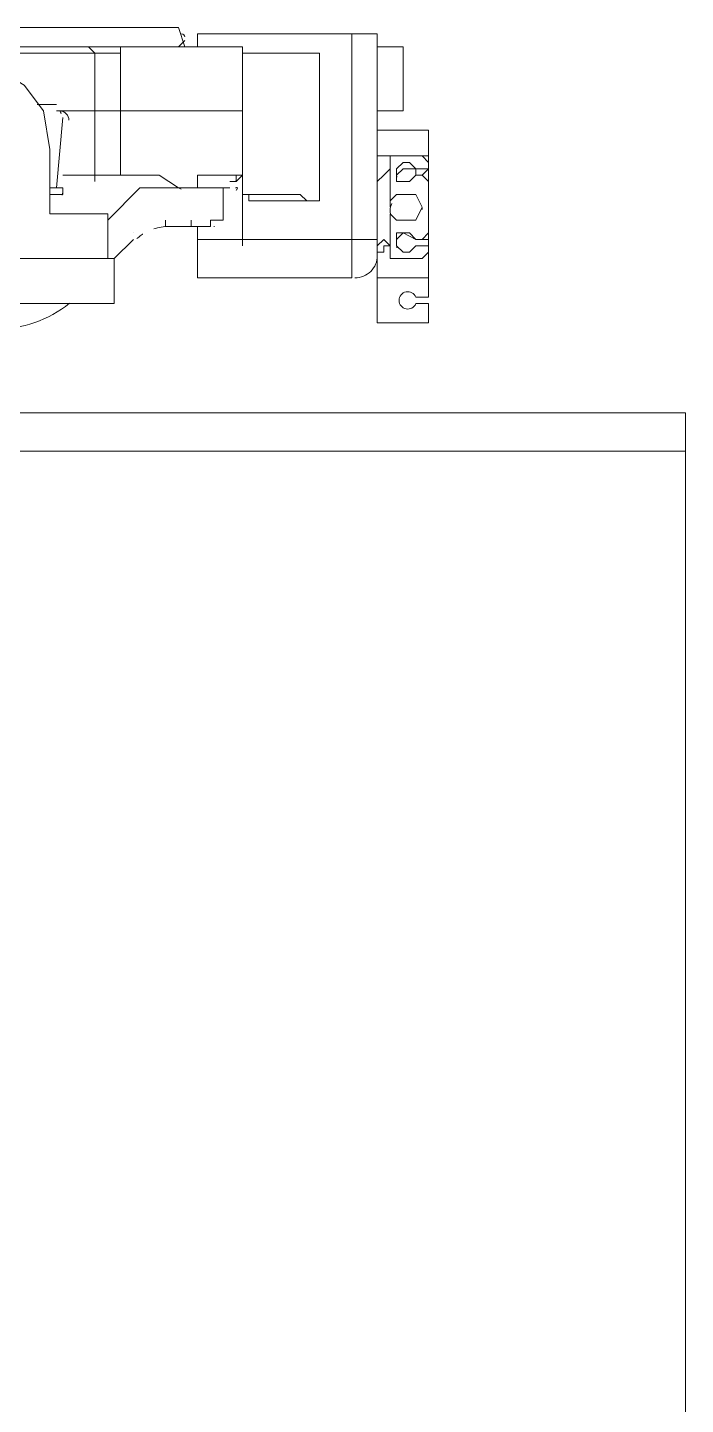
# Model space of a CAD drawing. Header units: millimetres. Extents: x -14819 to 43195, y -10328 to 20814.
# Drawn here: x 17939.1 to 17981.2, y 3873.6 to 3961.7 of the extents above; entities that cross this region are included whole.
import ezdxf

# ---------------------------------------------------------------- set-up
doc = ezdxf.new("R2010")
doc.units = ezdxf.units.MM
doc.layers.add('PDF _Géométrie', color=7, linetype='Continuous', true_color=0x231f20)

msp = doc.modelspace()

# ---------------------------------------------------------------- linework, layer by layer
at = {"layer": 'PDF _Géométrie', "color": 0, "lineweight": 0}
for points in [[(17887.525, 3961.26), (17887.525, 3961.667), (17948.715, 3961.667), (17949.122, 3960.435)], [(17887.525, 3961.26), (17887.525, 3961.667), (17948.715, 3961.667), (17949.122, 3960.435)], [(17948.715, 3961.667), (17948.715, 3961.667)], [(17948.715, 3961.667), (17948.715, 3961.667)], [(17949.122, 3960.848), (17948.715, 3960.435), (17948.309, 3960.435)], [(17949.122, 3960.848), (17948.715, 3960.435), (17948.309, 3960.435)], [(17949.947, 3960.435), (17949.947, 3961.26), (17961.443, 3961.26), (17961.443, 3949.352), (17961.443, 3947.702)], [(17950.767, 3948.94), (17950.354, 3948.94), (17949.947, 3948.94), (17949.947, 3945.656), (17959.804, 3945.656), (17959.804, 3961.26)], [(17949.947, 3960.435), (17949.947, 3961.26), (17961.443, 3961.26), (17961.443, 3949.352), (17961.443, 3947.702)], [(17950.767, 3948.94), (17950.354, 3948.94), (17949.947, 3948.94), (17949.947, 3945.656), (17959.804, 3945.656), (17959.804, 3961.26)], [(17945.019, 3960.435), (17945.019, 3960.022), (17943.374, 3960.022), (17906.006, 3960.022), (17904.774, 3960.435), (17906.419, 3960.435), (17951.999, 3960.435), (17952.818, 3960.435), (17952.818, 3956.332), (17952.818, 3952.223), (17952.406, 3951.811), (17951.999, 3951.811)], [(17945.019, 3960.435), (17945.019, 3960.022), (17943.374, 3960.022), (17906.006, 3960.022), (17904.774, 3960.435), (17906.419, 3960.435), (17951.999, 3960.435), (17952.818, 3960.435), (17952.818, 3956.332), (17952.818, 3952.223), (17952.406, 3951.811), (17951.999, 3951.811)], [(17942.962, 3960.435), (17943.374, 3960.022), (17943.374, 3956.332), (17943.374, 3952.223), (17943.374, 3951.811)], [(17942.962, 3960.435), (17943.374, 3960.022), (17943.374, 3956.332), (17943.374, 3952.223), (17943.374, 3951.811)], [(17945.019, 3952.223), (17945.019, 3956.332), (17945.019, 3960.022)], [(17945.019, 3952.223), (17945.019, 3956.332), (17945.019, 3960.022)], [(17952.818, 3959.616), (17952.818, 3947.702), (17952.818, 3959.616), (17952.818, 3960.022), (17957.752, 3960.022), (17957.752, 3950.579), (17953.231, 3950.579), (17953.231, 3950.991)], [(17952.818, 3959.616), (17952.818, 3947.702), (17952.818, 3959.616), (17952.818, 3960.022), (17957.752, 3960.022), (17957.752, 3950.579), (17953.231, 3950.579), (17953.231, 3950.991)], [(17961.443, 3956.332), (17963.087, 3956.332), (17963.087, 3960.435), (17961.443, 3960.435)], [(17961.443, 3956.332), (17963.087, 3956.332), (17963.087, 3960.435), (17961.443, 3960.435)], [(17929.002, 3953.868), (17929.415, 3956.332), (17930.641, 3957.971), (17932.292, 3959.209), (17934.75, 3959.616), (17936.802, 3959.209), (17938.859, 3957.971), (17940.091, 3956.332), (17940.498, 3953.868), (17940.498, 3949.759), (17944.2, 3949.759), (17944.2, 3946.888)], [(17929.002, 3953.868), (17929.415, 3956.332), (17930.641, 3957.971), (17932.292, 3959.209), (17934.75, 3959.616), (17936.802, 3959.209), (17938.859, 3957.971), (17940.091, 3956.332), (17940.498, 3953.868), (17940.498, 3949.759), (17944.2, 3949.759), (17944.2, 3946.888)], [(17952.818, 3959.616), (17952.818, 3959.616)], [(17952.818, 3959.616), (17952.818, 3959.616)], [(17940.91, 3956.739), (17940.091, 3956.739), (17939.678, 3956.739)], [(17940.91, 3956.739), (17940.091, 3956.739), (17939.678, 3956.739)], [(17952.818, 3956.332), (17952.406, 3956.332), (17951.999, 3956.332), (17945.019, 3956.332), (17943.374, 3956.332), (17940.91, 3956.332)], [(17952.818, 3956.332), (17952.406, 3956.332), (17951.999, 3956.332), (17945.019, 3956.332), (17943.374, 3956.332), (17940.91, 3956.332)], [(17952.406, 3956.332), (17952.406, 3956.332)], [(17952.406, 3956.332), (17952.406, 3956.332)], [(17941.323, 3955.919), (17940.91, 3951.404)], [(17941.323, 3955.919), (17940.91, 3951.404)], [(17961.443, 3952.223), (17961.443, 3955.1), (17964.726, 3955.1), (17964.726, 3953.043), (17964.726, 3952.636), (17964.726, 3951.811), (17964.726, 3948.527), (17964.726, 3948.114), (17964.319, 3948.114), (17964.726, 3948.527)], [(17961.443, 3952.223), (17961.443, 3955.1), (17964.726, 3955.1), (17964.726, 3953.043), (17964.726, 3952.636), (17964.726, 3951.811), (17964.726, 3948.527), (17964.726, 3948.114), (17964.319, 3948.114), (17964.726, 3948.527)], [(17961.443, 3954.275), (17961.443, 3954.275)], [(17961.443, 3954.275), (17961.443, 3954.275)], [(17964.726, 3953.455), (17961.443, 3953.455)], [(17964.726, 3953.455), (17961.443, 3953.455)], [(17961.443, 3953.043), (17961.443, 3953.043)], [(17961.443, 3953.043), (17961.443, 3953.043)], [(17961.443, 3951.811), (17961.855, 3952.223), (17962.262, 3952.636)], [(17961.443, 3951.811), (17961.855, 3952.223), (17962.262, 3952.636)], [(17962.262, 3950.172), (17962.262, 3950.579), (17962.262, 3952.636), (17962.262, 3953.043), (17962.262, 3953.455), (17964.319, 3953.455), (17964.726, 3953.043)], [(17962.262, 3950.172), (17962.262, 3950.579), (17962.262, 3952.636), (17962.262, 3953.043), (17962.262, 3953.455), (17964.319, 3953.455), (17964.726, 3953.043)], [(17964.726, 3951.811), (17964.319, 3952.223), (17964.726, 3952.636), (17964.319, 3952.636), (17963.907, 3952.636), (17963.087, 3952.636), (17962.675, 3952.223), (17962.675, 3951.811), (17963.5, 3951.811), (17963.907, 3952.223), (17963.907, 3952.636), (17963.5, 3953.043), (17963.087, 3953.043), (17962.675, 3952.636), (17962.675, 3952.223)], [(17964.726, 3951.811), (17964.319, 3952.223), (17964.726, 3952.636), (17964.319, 3952.636), (17963.907, 3952.636), (17963.087, 3952.636), (17962.675, 3952.223), (17962.675, 3951.811), (17963.5, 3951.811), (17963.907, 3952.223), (17963.907, 3952.636), (17963.5, 3953.043), (17963.087, 3953.043), (17962.675, 3952.636), (17962.675, 3952.223)], [(17963.907, 3952.636), (17963.907, 3952.636)], [(17963.907, 3952.636), (17963.907, 3952.636)], [(17964.726, 3952.636), (17964.726, 3952.636)], [(17964.726, 3952.636), (17964.726, 3952.636)], [(17948.715, 3951.404), (17947.483, 3952.223), (17945.019, 3952.223), (17943.374, 3952.223), (17941.323, 3952.223)], [(17948.715, 3951.404), (17947.483, 3952.223), (17945.019, 3952.223), (17943.374, 3952.223), (17941.323, 3952.223)], [(17952.406, 3952.223), (17951.999, 3952.223), (17949.947, 3952.223), (17949.947, 3951.404)], [(17952.406, 3952.223), (17951.999, 3952.223), (17949.947, 3952.223), (17949.947, 3951.404)], [(17951.999, 3951.811), (17951.999, 3951.811)], [(17951.999, 3951.811), (17951.999, 3951.811)], [(17951.999, 3951.811), (17951.999, 3951.811)], [(17951.999, 3951.811), (17951.999, 3951.811)], [(17952.406, 3952.223), (17952.406, 3952.223)], [(17952.406, 3951.811), (17952.406, 3952.223), (17952.818, 3952.223)], [(17952.406, 3952.223), (17952.406, 3952.223)], [(17952.406, 3952.223), (17952.406, 3952.223)], [(17952.406, 3952.223), (17952.406, 3952.223)], [(17952.406, 3951.811), (17952.406, 3952.223), (17952.818, 3952.223)], [(17952.406, 3952.223), (17952.406, 3952.223)], [(17952.406, 3952.223), (17952.406, 3952.223)], [(17952.406, 3951.811), (17952.406, 3951.811)], [(17952.406, 3951.811), (17952.406, 3951.811)], [(17952.406, 3951.811), (17952.406, 3951.811)], [(17952.406, 3951.811), (17952.406, 3951.811)], [(17963.907, 3952.223), (17963.907, 3952.223)], [(17963.907, 3952.223), (17963.907, 3952.223)], [(17940.498, 3950.579), (17940.498, 3950.991), (17941.323, 3950.991), (17941.323, 3951.404), (17940.498, 3951.404)], [(17940.498, 3950.579), (17940.498, 3950.991), (17941.323, 3950.991), (17941.323, 3951.404), (17940.498, 3951.404)], [(17944.2, 3949.352), (17946.251, 3951.404), (17951.999, 3951.404)], [(17944.2, 3949.352), (17946.251, 3951.404), (17951.999, 3951.404)], [(17951.586, 3951.404), (17951.586, 3949.759), (17951.586, 3949.352), (17951.179, 3949.352), (17950.767, 3949.352), (17950.767, 3948.94), (17947.896, 3948.94), (17947.896, 3949.352)], [(17951.586, 3951.404), (17951.586, 3949.759), (17951.586, 3949.352), (17951.179, 3949.352), (17950.767, 3949.352), (17950.767, 3948.94), (17947.896, 3948.94), (17947.896, 3949.352)], [(17948.715, 3951.404), (17948.715, 3951.404)], [(17948.715, 3951.404), (17948.715, 3951.404)], [(17951.999, 3951.404), (17951.999, 3951.404)], [(17951.999, 3951.404), (17951.999, 3951.404)], [(17957.752, 3950.579), (17956.927, 3950.579), (17956.514, 3950.991), (17952.818, 3950.991)], [(17957.752, 3950.579), (17956.927, 3950.579), (17956.514, 3950.991), (17952.818, 3950.991)], [(17962.262, 3947.295), (17962.262, 3946.888), (17962.262, 3947.295), (17962.262, 3947.702), (17962.262, 3949.759), (17962.675, 3949.352), (17963.907, 3949.352), (17964.319, 3950.172), (17963.907, 3950.991), (17962.675, 3950.991), (17962.262, 3950.579)], [(17962.262, 3947.295), (17962.262, 3946.888), (17962.262, 3947.295), (17962.262, 3947.702), (17962.262, 3949.759), (17962.675, 3949.352), (17963.907, 3949.352), (17964.319, 3950.172), (17963.907, 3950.991), (17962.675, 3950.991), (17962.262, 3950.579)], [(17940.498, 3950.579), (17940.498, 3950.579)], [(17940.498, 3950.579), (17940.498, 3950.579)], [(17940.498, 3950.579), (17940.498, 3950.579)], [(17940.498, 3950.579), (17940.498, 3950.579)], [(17962.262, 3950.579), (17962.262, 3950.579)], [(17962.262, 3950.579), (17962.262, 3950.579)], [(17949.947, 3948.94), (17949.535, 3948.94), (17949.535, 3949.352)], [(17949.947, 3948.94), (17949.535, 3948.94), (17949.535, 3949.352)], [(17951.586, 3949.352), (17951.586, 3949.352)], [(17951.586, 3949.352), (17951.586, 3949.352)], [(17962.262, 3949.759), (17962.262, 3949.759)], [(17962.262, 3949.759), (17962.262, 3949.759)], [(17944.607, 3946.888), (17891.634, 3946.888), (17889.582, 3946.888), (17889.582, 3947.295), (17891.221, 3947.295), (17890.402, 3948.114), (17890.814, 3947.295), (17890.402, 3947.295), (17889.989, 3948.114), (17889.989, 3948.527), (17889.989, 3947.295)], [(17944.607, 3946.888), (17891.634, 3946.888), (17889.582, 3946.888), (17889.582, 3947.295), (17891.221, 3947.295), (17890.402, 3948.114), (17890.814, 3947.295), (17890.402, 3947.295), (17889.989, 3948.114), (17889.989, 3948.527), (17889.989, 3947.295)], [(17945.839, 3948.527), (17945.839, 3948.527)], [(17945.839, 3948.527), (17945.839, 3948.527)], [(17947.896, 3948.94), (17949.535, 3948.94)], [(17947.896, 3948.94), (17949.535, 3948.94)], [(17949.535, 3948.94), (17949.535, 3948.94)], [(17949.535, 3948.94), (17949.535, 3948.94)], [(17949.947, 3948.94), (17949.947, 3948.94)], [(17949.947, 3948.94), (17949.947, 3948.94)], [(17950.767, 3948.94), (17950.767, 3948.94)], [(17950.767, 3948.94), (17950.767, 3948.94)], [(17962.675, 3948.114), (17963.087, 3948.527), (17963.907, 3948.114), (17964.319, 3948.114), (17963.907, 3948.114), (17963.5, 3948.527), (17962.675, 3948.527), (17962.675, 3948.114), (17962.675, 3947.702), (17963.087, 3947.295), (17963.5, 3947.295), (17963.907, 3947.702), (17964.319, 3947.702), (17964.726, 3947.702)], [(17962.675, 3948.114), (17963.087, 3948.527), (17963.907, 3948.114), (17964.319, 3948.114), (17963.907, 3948.114), (17963.5, 3948.527), (17962.675, 3948.527), (17962.675, 3948.114), (17962.675, 3947.702), (17963.087, 3947.295), (17963.5, 3947.295), (17963.907, 3947.702), (17964.319, 3947.702), (17964.726, 3947.702)], [(17892.453, 3944.006), (17892.453, 3943.599), (17892.046, 3943.599), (17892.046, 3944.006), (17891.634, 3944.006), (17944.607, 3944.006), (17944.607, 3946.888), (17945.839, 3948.114)], [(17892.453, 3944.006), (17892.453, 3943.599), (17892.046, 3943.599), (17892.046, 3944.006), (17891.634, 3944.006), (17944.607, 3944.006), (17944.607, 3946.888), (17945.839, 3948.114)], [(17949.947, 3948.114), (17952.818, 3948.114), (17961.443, 3948.114)], [(17949.947, 3948.114), (17952.818, 3948.114), (17961.443, 3948.114)], [(17952.818, 3947.702), (17952.818, 3947.702)], [(17952.818, 3947.702), (17952.818, 3947.702)], [(17961.443, 3947.702), (17961.443, 3947.702)], [(17961.443, 3947.702), (17961.443, 3947.702)], [(17961.855, 3947.702), (17961.855, 3947.702)], [(17961.855, 3947.702), (17961.855, 3947.702)], [(17963.907, 3948.114), (17963.907, 3948.114)], [(17963.907, 3948.114), (17963.907, 3948.114)], [(17963.907, 3948.114), (17963.907, 3948.114)], [(17963.907, 3948.114), (17963.907, 3948.114)], [(17963.907, 3947.702), (17963.907, 3947.702)], [(17963.907, 3947.702), (17963.907, 3947.702)], [(17944.2, 3946.888), (17944.2, 3946.888)], [(17944.2, 3946.888), (17944.2, 3946.888)], [(17962.262, 3947.295), (17962.262, 3947.295)], [(17962.262, 3947.295), (17962.262, 3947.295)], [(17964.726, 3947.295), (17964.726, 3947.295)], [(17964.726, 3947.295), (17964.726, 3947.295)], [(17964.726, 3945.656), (17961.443, 3945.656)], [(17964.726, 3945.656), (17961.443, 3945.656)], [(17981.156, 3910.333), (17981.156, 3796.176), (17833.32, 3796.176), (17833.32, 3937.032), (17981.156, 3937.032), (17981.156, 3910.333)], [(17981.156, 3798.64), (17835.784, 3798.64), (17835.784, 3934.562), (17981.156, 3934.562)], [(17981.156, 3798.64), (17835.784, 3798.64), (17835.784, 3934.562), (17981.156, 3934.562)]]:
    msp.add_lwpolyline(points, dxfattribs=at)
for points in [[(17963.907, 3952.223), (17964.319, 3952.223)], [(17963.907, 3952.223), (17964.319, 3952.223)], [(17962.262, 3946.888), (17964.319, 3946.888)], [(17962.262, 3946.888), (17964.319, 3946.888)], [(17964.319, 3946.888), (17964.726, 3947.295)], [(17964.319, 3946.888), (17964.726, 3947.295)]]:
    msp.add_lwpolyline(points, close=True, dxfattribs=at)
msp.add_lwpolyline([(17964.726, 3948.114), (17964.726, 3947.702), (17964.726, 3947.295), (17964.726, 3944.424), (17963.907, 3944.424, 5.128935), (17963.907, 3944.006), (17964.726, 3944.006), (17964.726, 3942.779), (17961.443, 3942.779), (17961.443, 3947.295), (17961.443, 3947.702), (17961.855, 3948.114), (17962.262, 3947.702), (17961.855, 3947.702), (17961.855, 3947.295), (17961.443, 3947.295)], format="xyb", dxfattribs=at)
msp.add_lwpolyline([(17964.726, 3948.114), (17964.726, 3947.702), (17964.726, 3947.295), (17964.726, 3944.424), (17963.907, 3944.424, 5.128935), (17963.907, 3944.006), (17964.726, 3944.006), (17964.726, 3942.779), (17961.443, 3942.779), (17961.443, 3947.295), (17961.443, 3947.702), (17961.855, 3948.114), (17962.262, 3947.702), (17961.855, 3947.702), (17961.855, 3947.295), (17961.443, 3947.295)], format="xyb", dxfattribs=at)
msp.add_lwpolyline([(17941.753, 3944.029, -0.170082), (17937.011, 3942.367, 0.169699)], format="xyb", close=True, dxfattribs=at)
msp.add_lwpolyline([(17941.753, 3944.029, -0.170082), (17937.011, 3942.367, 0.169699)], format="xyb", close=True, dxfattribs=at)
for centre, radius, start, end in [((17941.124, 3955.75), 0.582, 358.23311, 90.45961), ((17941.124, 3955.75), 0.582, 358.23311, 90.45961), ((17952.61, 3951.199), 0.202, 115.89895, 169.63138), ((17952.61, 3951.199), 0.202, 115.89895, 169.63138), ((17952.61, 3951.199), 0.202, 115.89895, 169.63138), ((17952.61, 3951.199), 0.202, 115.89895, 169.63138), ((17963.382, 3949.968), 1.12, 180.26279, 190.12607), ((17963.382, 3949.968), 1.12, 180.26279, 190.12607), ((17948.087, 3946.004), 2.936, 89.7683, 108.81832), ((17948.087, 3946.004), 2.936, 89.7683, 108.81832), ((17960.013, 3947.086), 1.43, 269.77643, 359.99114), ((17960.013, 3947.086), 1.43, 269.77643, 359.99114)]:
    msp.add_arc(centre, radius, start, end, dxfattribs=at)
for points in [[(17948.919, 3961.26), (17949.029, 3961.26), (17949.116, 3961.173), (17949.122, 3961.063)], [(17948.919, 3961.26), (17949.029, 3961.26), (17949.116, 3961.173), (17949.122, 3961.063)], [(17941.143, 3956.291), (17941.16, 3956.274), (17941.172, 3956.251), (17941.189, 3956.227)], [(17941.143, 3956.291), (17941.16, 3956.274), (17941.172, 3956.251), (17941.189, 3956.227)], [(17941.189, 3956.227), (17941.195, 3956.204), (17941.213, 3956.187), (17941.218, 3956.158)], [(17941.189, 3956.227), (17941.195, 3956.204), (17941.213, 3956.187), (17941.218, 3956.158)], [(17952.412, 3951.851), (17952.406, 3951.846), (17952.388, 3951.84), (17952.377, 3951.834)], [(17952.412, 3951.851), (17952.406, 3951.846), (17952.388, 3951.84), (17952.377, 3951.834)], [(17952.458, 3951.869), (17952.441, 3951.863), (17952.429, 3951.851), (17952.412, 3951.851)], [(17952.458, 3951.869), (17952.441, 3951.863), (17952.429, 3951.851), (17952.412, 3951.851)], [(17962.681, 3952.09), (17962.686, 3952.113), (17962.686, 3952.124), (17962.692, 3952.142)], [(17962.681, 3952.09), (17962.686, 3952.113), (17962.686, 3952.124), (17962.692, 3952.142)], [(17962.692, 3952.142), (17962.692, 3952.154), (17962.692, 3952.154), (17962.692, 3952.159)], [(17962.692, 3952.142), (17962.692, 3952.154), (17962.692, 3952.154), (17962.692, 3952.159)], [(17941.323, 3951.166), (17941.317, 3951.09), (17941.306, 3951.014), (17941.271, 3950.951)], [(17941.323, 3951.166), (17941.317, 3951.09), (17941.306, 3951.014), (17941.271, 3950.951)], [(17948.727, 3951.415), (17948.779, 3951.386), (17948.826, 3951.357), (17948.884, 3951.328)], [(17948.727, 3951.415), (17948.779, 3951.386), (17948.826, 3951.357), (17948.884, 3951.328)], [(17952.429, 3951.427), (17952.412, 3951.427), (17952.388, 3951.415), (17952.371, 3951.415)], [(17952.429, 3951.427), (17952.412, 3951.427), (17952.388, 3951.415), (17952.371, 3951.415)], [(17952.47, 3951.439), (17952.458, 3951.433), (17952.446, 3951.433), (17952.429, 3951.427)], [(17952.47, 3951.439), (17952.458, 3951.433), (17952.446, 3951.433), (17952.429, 3951.427)], [(17952.493, 3951.445), (17952.487, 3951.445), (17952.475, 3951.439), (17952.47, 3951.439)], [(17952.493, 3951.445), (17952.487, 3951.445), (17952.475, 3951.439), (17952.47, 3951.439)], [(17962.262, 3949.963), (17962.268, 3950.119), (17962.303, 3950.276), (17962.373, 3950.416)], [(17962.262, 3949.963), (17962.268, 3950.119), (17962.303, 3950.276), (17962.373, 3950.416)], [(17964.308, 3950.108), (17964.314, 3950.085), (17964.319, 3950.061), (17964.319, 3950.038)], [(17964.308, 3950.108), (17964.314, 3950.085), (17964.319, 3950.061), (17964.319, 3950.038)], [(17962.297, 3949.707), (17962.28, 3949.794), (17962.262, 3949.881), (17962.262, 3949.963)], [(17962.297, 3949.707), (17962.28, 3949.794), (17962.262, 3949.881), (17962.262, 3949.963)], [(17946.065, 3948.173), (17946.088, 3948.19), (17946.1, 3948.202), (17946.123, 3948.219)], [(17946.065, 3948.173), (17946.088, 3948.19), (17946.1, 3948.202), (17946.123, 3948.219)], [(17946.123, 3948.219), (17946.158, 3948.248), (17946.193, 3948.277), (17946.228, 3948.306)], [(17946.123, 3948.219), (17946.158, 3948.248), (17946.193, 3948.277), (17946.228, 3948.306)], [(17946.228, 3948.306), (17946.245, 3948.318), (17946.263, 3948.335), (17946.28, 3948.347)], [(17946.228, 3948.306), (17946.245, 3948.318), (17946.263, 3948.335), (17946.28, 3948.347)], [(17946.28, 3948.347), (17946.321, 3948.376), (17946.356, 3948.399), (17946.397, 3948.428)], [(17946.28, 3948.347), (17946.321, 3948.376), (17946.356, 3948.399), (17946.397, 3948.428)], [(17946.397, 3948.428), (17946.414, 3948.434), (17946.431, 3948.452), (17946.449, 3948.457)], [(17946.397, 3948.428), (17946.414, 3948.434), (17946.431, 3948.452), (17946.449, 3948.457)], [(17951.028, 3948.946), (17951.011, 3948.94), (17950.993, 3948.94), (17950.976, 3948.94)], [(17951.028, 3948.946), (17951.011, 3948.94), (17950.993, 3948.94), (17950.976, 3948.94)], [(17962.681, 3947.574), (17962.686, 3947.591), (17962.686, 3947.615), (17962.692, 3947.626)], [(17962.681, 3947.574), (17962.686, 3947.591), (17962.686, 3947.615), (17962.692, 3947.626)], [(17962.692, 3947.626), (17962.692, 3947.632), (17962.692, 3947.638), (17962.692, 3947.638)], [(17962.692, 3947.626), (17962.692, 3947.632), (17962.692, 3947.638), (17962.692, 3947.638)]]:
    msp.add_open_spline(points, degree=3, dxfattribs=at)

doc.saveas('drawing.dxf')
